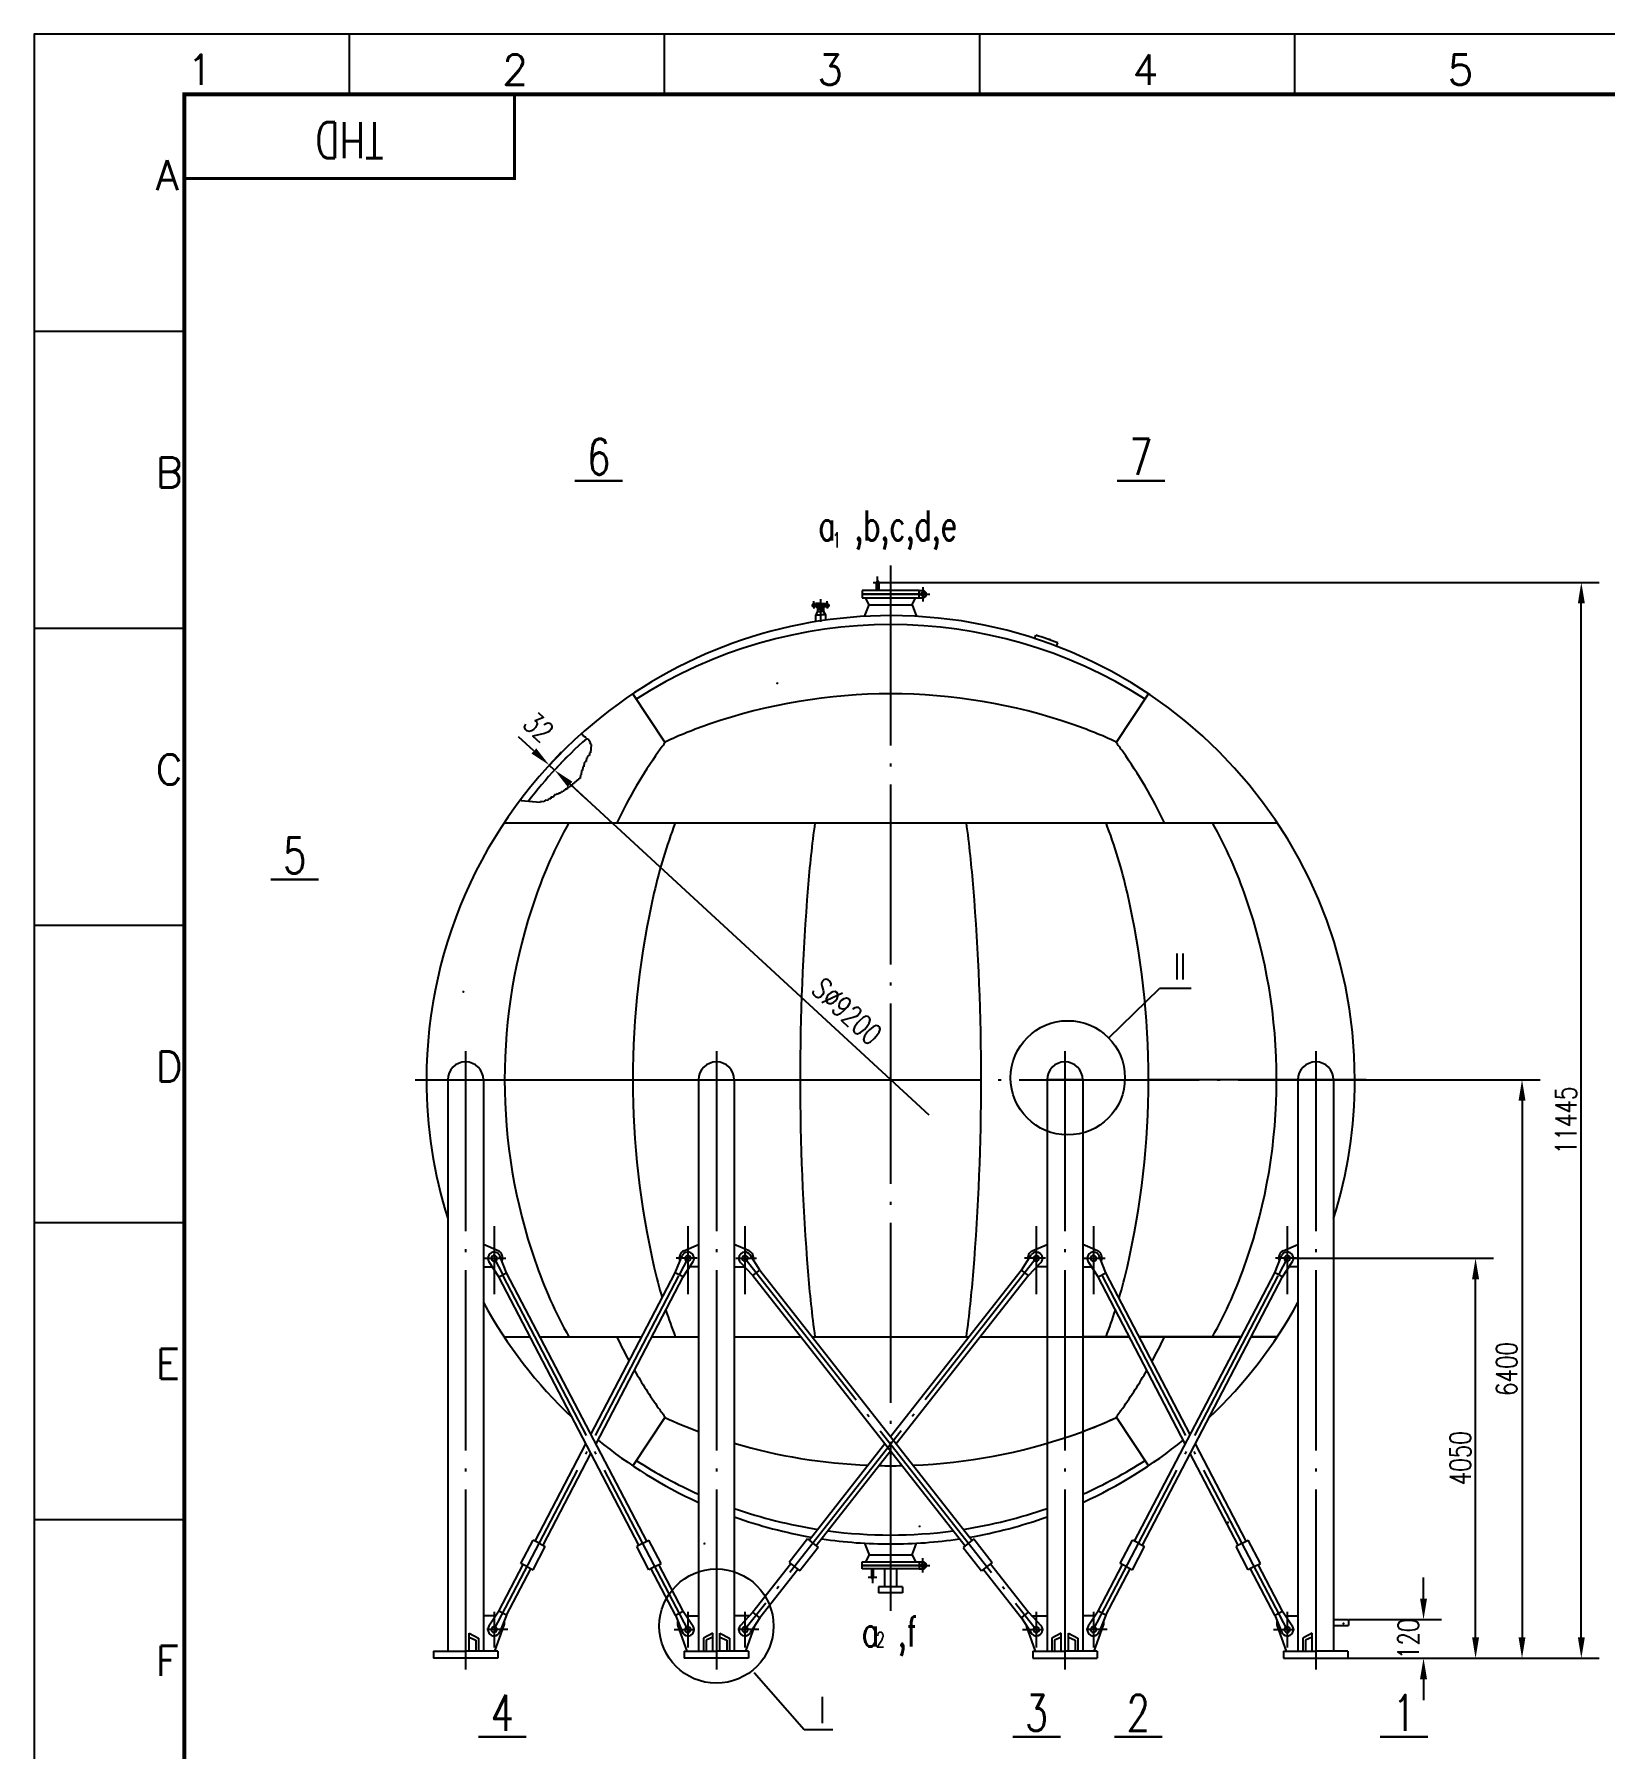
# Model space of a CAD drawing. Extents: x 2817 to 3664, y -393 to 201.
# Drawn here: x 2816.8 to 3078.4, y -84.2 to 201.4 of the extents above; entities that cross this region are included whole.
import ezdxf
from ezdxf.enums import TextEntityAlignment as Align

# ---------------------------------------------------------------- set-up
doc = ezdxf.new("R2010")
doc.units = 0
doc.header["$MEASUREMENT"] = 0
doc.linetypes.add('DASHDOT-M', pattern=[36.5, 30, -3, 0.5, -3])
doc.layers.get('0').update_dxf_attribs({"linetype": 'CONTINUOUS'})
doc.layers.get('DEFPOINTS').update_dxf_attribs({"linetype": 'CONTINUOUS'})
for name, color, linetype in [('CEN', 1, 'DASHDOT-M'), ('DIM', 5, 'CONTINUOUS'), ('TK', 5, 'CONTINUOUS')]:
    doc.layers.add(name, color=color, linetype=linetype)
doc.styles.add('HZTXT', font='txt', dxfattribs={"width": 0.75, "bigfont": 'HZTXT'})
doc.dimstyles.get("Standard").update_dxf_attribs({"dimtxt": 3.5, "dimasz": 3.5, "dimexe": 3, "dimexo": 0.063, "dimgap": 0.8, "dimtad": 1, "dimzin": 0, "dimdsep": 46, "dimtxsty": 'HZTXT', "dimcen": 0.09, "dimclrd": 5, "dimclre": 5, "dimclrt": 1, "dimadec": 0, "dimazin": 0, "dimtfac": 0.857143, "dimtofl": 0, "dimtmove": 2, "dimatfit": 3, "dimfxl": 0, "dimtolj": 1, "dimtzin": 0, "dimarcsym": 0})

# ---------------------------------------------------------------- blocks, each defined once
blk = doc.blocks.new('*D13')
at = {"color": 5, "linetype": 'ByBlock'}
for p, q in [((2957.52, 110.06), (3077.5, 110.06)), ((3074.5, -65.66), (3074.5, 106.56)), ((3064.68, -69.16), (3077.5, -69.16))]:
    blk.add_line(p, q, dxfattribs=at)
for points in [[(3073.92, 106.56), (3075.09, 106.56), (3074.5, 110.06)], [(3073.92, -65.66), (3075.09, -65.66), (3074.5, -69.16)]]:
    blk.add_solid(points, dxfattribs=at)
at = {"layer": 'DEFPOINTS', "color": 0, "linetype": 'ByBlock'}
for p in [(2957.45, 110.06), (3074.5, 110.06), (3064.62, -69.16)]:
    blk.add_point(p, dxfattribs=at)
at = {"color": 1, "linetype": 'ByBlock', "insert": (3071.95, 20.45), "char_height": 3.5, "attachment_point": 5, "rotation": 90, "style": 'HZTXT'}
blk.add_mtext('\\A1;11445', dxfattribs=at)
blk = doc.blocks.new('*D12')
at = {"color": 5, "linetype": 'ByBlock'}
for p, q in [((3036.84, 27.21), (3067.62, 27.21)), ((3064.62, 23.71), (3064.62, -65.66)), ((3056.95, -69.16), (3067.62, -69.16))]:
    blk.add_line(p, q, dxfattribs=at)
for points in [[(3064.04, 23.71), (3065.2, 23.71), (3064.62, 27.21)], [(3064.04, -65.66), (3065.2, -65.66), (3064.62, -69.16)]]:
    blk.add_solid(points, dxfattribs=at)
at = {"layer": 'DEFPOINTS', "color": 0, "linetype": 'ByBlock'}
for p in [(3036.78, 27.21), (3056.88, -69.16), (3064.62, -69.16)]:
    blk.add_point(p, dxfattribs=at)
at = {"color": 1, "linetype": 'ByBlock', "insert": (3062.07, -20.98), "char_height": 3.5, "attachment_point": 5, "rotation": 90, "style": 'HZTXT'}
blk.add_mtext('\\A1;6400', dxfattribs=at)
blk = doc.blocks.new('*D10')
at = {"color": 5, "linetype": 'ByBlock'}
for p, q in [((3048.21, -59.22), (3048.21, -55.72)), ((3035.8, -62.72), (3051.21, -62.72)), ((3035.68, -69.16), (3051.21, -69.16)), ((3048.21, -72.66), (3048.21, -76.16))]:
    blk.add_line(p, q, dxfattribs=at)
for points in [[(3047.63, -59.22), (3048.8, -59.22), (3048.21, -62.72)], [(3047.63, -72.66), (3048.8, -72.66), (3048.21, -69.16)]]:
    blk.add_solid(points, dxfattribs=at)
at = {"layer": 'DEFPOINTS', "color": 0, "linetype": 'ByBlock'}
for p in [(3035.74, -62.72), (3035.62, -69.16), (3048.21, -69.16)]:
    blk.add_point(p, dxfattribs=at)
at = {"color": 1, "linetype": 'ByBlock', "insert": (3045.66, -65.94), "char_height": 3.5, "attachment_point": 5, "rotation": 90, "style": 'HZTXT'}
blk.add_mtext('\\A1;120', dxfattribs=at)
blk = doc.blocks.new('*D11')
at = {"color": 5, "linetype": 'ByBlock'}
for p, q in [((3026.59, -2.54), (3059.88, -2.54)), ((3056.88, -65.66), (3056.88, -6.04)), ((3045.04, -69.16), (3059.88, -69.16))]:
    blk.add_line(p, q, dxfattribs=at)
for points in [[(3056.3, -6.04), (3057.47, -6.04), (3056.88, -2.54)], [(3056.3, -65.66), (3057.47, -65.66), (3056.88, -69.16)]]:
    blk.add_solid(points, dxfattribs=at)
at = {"layer": 'DEFPOINTS', "color": 0, "linetype": 'ByBlock'}
for p in [(3026.53, -2.54), (3056.88, -2.54), (3044.98, -69.16)]:
    blk.add_point(p, dxfattribs=at)
at = {"color": 1, "linetype": 'ByBlock', "insert": (3054.33, -35.85), "char_height": 3.5, "attachment_point": 5, "rotation": 90, "style": 'HZTXT'}
blk.add_mtext('\\A1;4050', dxfattribs=at)
blk = doc.blocks.new('*D7')
at = {"color": 5, "linetype": 'ByBlock'}
for p, q in [((2805.45, 1718.35), (2802.88, 1720.72)), ((2808.07, 1716.02), (2810.06, 1718.18)), ((2808.94, 1715.22), (2810.94, 1717.38)), ((2808.9, 1715.17), (2808.03, 1715.98)), ((2811.48, 1712.8), (2814.05, 1710.43))]:
    blk.add_line(p, q, dxfattribs=at)
for points in [[(2805.85, 1718.78), (2805.06, 1717.92), (2808.03, 1715.98)], [(2811.87, 1713.23), (2811.08, 1712.37), (2808.9, 1715.17)]]:
    blk.add_solid(points, dxfattribs=at)
at = {"layer": 'DEFPOINTS', "color": 0, "linetype": 'ByBlock'}
for p in [(2808.03, 1715.98), (2808.03, 1715.98), (2808.9, 1715.17)]:
    blk.add_point(p, dxfattribs=at)
at = {"color": 1, "linetype": 'ByBlock', "insert": (2806.23, 1722.32), "char_height": 3.5, "attachment_point": 5, "rotation": 317.3312, "style": 'HZTXT'}
blk.add_mtext('\\A1;32', dxfattribs=at)

msp = doc.modelspace()

# ---------------------------------------------------------------- linework, layer by layer
for p, q in [((2964.2041, 108.7029), (2954.6862, 108.7029)), ((2954.6862, 108.7029), (2954.6862, 108.1081)), ((2957.0803, 108.7183), (2957.0803, 110.1144)), ((2957.4545, 110.1144), (2957.4545, 108.6435)), ((2964.2041, 108.1081), (2964.2041, 108.7029)), ((2964.2041, 108.7029), (2964.799, 108.7029)), ((2946.3866, 106.3839), (2946.3866, 106.0502)), ((2947.7634, 106.3839), (2946.3866, 106.3839)), ((2947.7634, 106.0502), (2946.3866, 106.0502)), ((2947.7634, 106.5508), (2946.9054, 106.5508)), ((2947.7634, 106.5508), (2946.9054, 106.5508)), ((2946.9054, 106.3839), (2946.9054, 106.5508)), ((2947.2627, 105.8097), (2946.9728, 106.0502)), ((2947.2627, 105.8097), (2947.7634, 105.8097)), ((2947.2627, 105.8097), (2947.2627, 105.2491)), ((2947.7634, 106.5508), (2948.6213, 106.5508)), ((2947.7634, 106.5508), (2948.6213, 106.5508)), ((2947.7634, 106.3839), (2948.4102, 106.3839)), ((2947.7634, 106.0502), (2948.1737, 106.0502)), ((2948.0033, 105.8097), (2947.7634, 105.8097)), ((2948.264, 105.8097), (2948.0033, 105.8097)), ((2948.1737, 106.0502), (2949.1402, 106.0502)), ((2948.264, 105.8097), (2948.5539, 106.0502)), ((2948.264, 105.8097), (2948.264, 105.2491)), ((2948.4102, 106.3839), (2949.1402, 106.3839)), ((2948.6213, 106.3839), (2948.6213, 106.5508)), ((2949.1402, 106.3839), (2949.1402, 106.0502)), ((2954.6862, 108.1081), (2964.2041, 108.1081)), ((2964.2041, 108.1081), (2954.6862, 108.1081)), ((2954.6862, 108.1081), (2954.6862, 107.5132)), ((2954.6862, 107.5132), (2964.2041, 107.5132)), ((2955.1135, 104.4174), (2955.8759, 106.3234)), ((2955.8759, 106.3234), (2955.2811, 107.5132)), ((2955.8759, 106.3234), (2963.0144, 106.3234)), ((2963.0144, 106.3234), (2963.6093, 107.5132)), ((2963.0144, 106.3234), (2963.7768, 104.4174)), ((2964.2041, 107.5132), (2964.2041, 108.1081)), ((2964.2041, 107.5132), (2964.799, 107.5132)), ((2946.9599, 104.718), (2946.929, 104.6637)), ((2946.929, 104.6637), (2946.929, 103.4855)), ((2946.929, 104.6637), (2947.7634, 104.6637)), ((2947.2627, 105.2491), (2946.9599, 104.718)), ((2947.7634, 105.5829), (2947.2627, 105.5829)), ((2947.2627, 105.2491), (2947.6059, 105.2491)), ((2947.6059, 105.2491), (2947.7634, 105.2491)), ((2947.7634, 105.5829), (2947.8425, 105.5829)), ((2948.264, 105.2491), (2947.7634, 105.2491)), ((2948.5978, 104.6637), (2947.7634, 104.6637)), ((2947.8425, 105.5829), (2948.264, 105.5829)), ((2948.264, 105.2491), (2948.5978, 104.6637)), ((2948.5978, 104.6637), (2948.5978, 103.7406)), ((2983.4437, 100.7209), (2983.6283, 101.2864)), ((2987.0618, 99.4396), (2987.2742, 99.9953)), ((2921.8481, 83.4734), (2916.4811, 91.5058)), ((2997.0422, 83.4734), (3002.4093, 91.5058)), ((2895.056, 70.0363), (3023.8344, 70.0363)), ((2885.6543, 27.2055), (2885.6543, 6.385)), ((2885.6543, 27.2055), (2891.603, 27.2055)), ((2885.6543, 27.2055), (2891.603, 27.2055)), ((2891.603, 27.2055), (2891.603, 6.385)), ((2927.447, 27.2055), (2927.447, 6.385)), ((2927.447, 27.2055), (2933.3957, 27.2055)), ((2927.447, 27.2055), (2933.3957, 27.2055)), ((2933.3957, 27.2055), (2933.3957, 6.385)), ((2985.4946, 27.2055), (2985.4946, 6.385)), ((2991.4433, 27.2055), (2985.4946, 27.2055)), ((2991.4433, 27.2055), (2985.4946, 27.2055)), ((2991.4433, 27.2055), (2991.4433, 6.385)), ((3027.2873, 27.2055), (3027.2873, 6.385)), ((3033.236, 27.2055), (3027.2873, 27.2055)), ((3033.236, 27.2055), (3027.2873, 27.2055)), ((3033.236, 27.2055), (3033.236, 6.385)), ((2885.6543, 6.5446), (2885.6543, -67.974)), ((2891.603, 6.5446), (2891.603, -60.0741)), ((2927.447, 6.5446), (2927.447, -60.0741)), ((2933.3957, 6.5446), (2933.3957, -60.0741)), ((2985.4946, 6.5446), (2985.4946, -60.0741)), ((2991.4433, 6.5446), (2991.4433, -60.0741)), ((3027.2873, 6.5446), (3027.2873, -60.0741)), ((3033.236, 6.5446), (3033.236, -67.974)), ((2894.0648, -1.295), (2891.603, -0.2237)), ((2893.3876, -2.5381), (2894.8147, -5.2734)), ((2895.4739, -4.9323), (2894.3374, -2.1501)), ((2923.5761, -4.9323), (2924.7126, -2.1501)), ((2925.6624, -2.5381), (2924.2353, -5.2734)), ((2924.9853, -1.295), (2927.447, -0.2237)), ((2935.8575, -1.295), (2933.3957, -0.2237)), ((2937.67, -4.5094), (2936.043, -1.9826)), ((2981.2203, -4.5094), (2982.8474, -1.9826)), ((2983.0328, -1.295), (2985.4946, -0.2237)), ((2993.9051, -1.295), (2991.4433, -0.2237)), ((2995.3142, -4.9323), (2994.1777, -2.1501)), ((3023.4164, -4.9323), (3024.5529, -2.1501)), ((3025.5027, -2.5381), (3024.0756, -5.2734)), ((3024.8256, -1.295), (3027.2873, -0.2237)), ((2891.603, -3.9658), (2893.0891, -3.9658)), ((2894.1555, -5.6145), (2892.5261, -3.0953)), ((2894.1555, -5.6145), (2895.4739, -4.9323)), ((2917.4928, -50.3494), (2894.1555, -5.6145)), ((2918.8089, -49.6628), (2895.4738, -4.9323)), ((2909.525, -31.8667), (2923.5762, -4.9323)), ((2910.3621, -33.4714), (2924.8945, -5.6145)), ((2924.8945, -5.6145), (2923.5761, -4.9323)), ((2924.8945, -5.6145), (2926.5239, -3.0953)), ((2927.447, -3.9658), (2925.9609, -3.9658)), ((2933.3957, -3.9658), (2935.1196, -3.9658)), ((2936.499, -5.4216), (2934.4355, -3.2438)), ((2936.499, -5.4216), (2937.67, -4.5094)), ((2936.499, -5.4216), (2971.8314, -50.4642)), ((2937.6698, -4.5091), (2972.9994, -49.548)), ((2981.2205, -4.5091), (2959.4452, -32.2688)), ((2982.3913, -5.4216), (2960.3885, -33.4713)), ((2982.3913, -5.4216), (2981.2203, -4.5094)), ((2982.3913, -5.4216), (2984.4548, -3.2438)), ((2985.4946, -3.9658), (2983.7707, -3.9658)), ((2991.4433, -3.9658), (2992.9294, -3.9658)), ((2993.9958, -5.6145), (2992.3664, -3.0953)), ((2993.9958, -5.6145), (2995.3142, -4.9323)), ((3008.5282, -33.4714), (2993.9958, -5.6145)), ((3009.3653, -31.8667), (2995.3141, -4.9323)), ((3000.0814, -49.6628), (3023.4165, -4.9323)), ((3001.3975, -50.3494), (3024.7348, -5.6145)), ((3024.7348, -5.6145), (3023.4164, -4.9323)), ((3024.7348, -5.6145), (3026.3642, -3.0953)), ((3027.2873, -3.9658), (3025.8012, -3.9658)), ((2895.056, -15.6253), (2899.3779, -15.6253)), ((2901.0521, -15.6253), (2917.9979, -15.6253)), ((2919.6721, -15.6253), (2927.447, -15.6253)), ((2933.3957, -15.6253), (2944.503, -15.6253)), ((2946.3896, -15.6253), (2972.5007, -15.6253)), ((2974.3873, -15.6253), (2999.2182, -15.6253)), ((2999.2182, -15.6253), (2991.4433, -15.6253)), ((3000.8924, -15.6253), (3017.8382, -15.6253)), ((3017.8382, -15.6253), (3000.8924, -15.6253)), ((3023.8344, -15.6253), (3019.5124, -15.6253)), ((3019.5124, -15.6253), (3023.8344, -15.6253)), ((2921.8481, -29.0625), (2916.4811, -37.0948)), ((2997.0422, -29.0625), (3002.4093, -37.0948)), ((2997.0422, -29.0625), (3002.4093, -37.0948)), ((2900.2411, -49.6628), (2908.6879, -33.4714)), ((2958.5018, -33.4713), (2945.8909, -49.548)), ((3018.6492, -49.6628), (3010.2024, -33.4714)), ((2901.5572, -50.3494), (2909.525, -35.076)), ((2959.4452, -34.6739), (2947.0589, -50.4642)), ((3017.3331, -50.3494), (3009.3653, -35.076)), ((2897.8521, -53.3774), (2899.8864, -49.4778)), ((2899.8775, -54.4341), (2901.9118, -50.5344)), ((2900.8991, -50.0061), (2899.8864, -49.4778)), ((2900.8991, -50.0061), (2901.9118, -50.5344)), ((2918.1509, -50.0061), (2917.1382, -50.5344)), ((2919.1726, -54.4341), (2917.1382, -50.5344)), ((2918.1509, -50.0061), (2919.1636, -49.4778)), ((2921.1979, -53.3774), (2919.1636, -49.4778)), ((2945.5762, -49.3011), (2942.5172, -53.2007)), ((2947.3736, -50.711), (2944.3147, -54.6107)), ((2945.5762, -49.3011), (2947.3736, -50.711)), ((2955.1135, -50.0064), (2955.8759, -51.9125)), ((2963.0144, -51.9125), (2963.7768, -50.0064)), ((2973.3141, -49.3011), (2971.5167, -50.711)), ((2971.5167, -50.711), (2974.5757, -54.6107)), ((2973.3141, -49.3011), (2976.3731, -53.2007)), ((2997.6924, -53.3774), (2999.7268, -49.4778)), ((2999.7178, -54.4341), (3001.7521, -50.5344)), ((3000.7394, -50.0061), (2999.7268, -49.4778)), ((3000.7394, -50.0061), (3001.7521, -50.5344)), ((3017.9912, -50.0061), (3016.9785, -50.5344)), ((3019.0129, -54.4341), (3016.9785, -50.5344)), ((3017.9912, -50.0061), (3019.0039, -49.4778)), ((3021.0382, -53.3774), (3019.0039, -49.4778)), ((2894.1577, -61.324), (2898.2067, -53.5625)), ((2895.4714, -62.0151), (2899.5228, -54.249)), ((2898.8648, -53.9058), (2897.8521, -53.3774)), ((2898.8648, -53.9058), (2899.8775, -54.4341)), ((2920.1852, -53.9058), (2919.1726, -54.4341)), ((2923.5786, -62.0151), (2919.5272, -54.249)), ((2920.1852, -53.9058), (2921.1979, -53.3774)), ((2924.8923, -61.324), (2920.8433, -53.5625)), ((2942.832, -53.4476), (2936.502, -61.5172)), ((2942.5172, -53.2007), (2944.3147, -54.6107)), ((2954.6862, -53.1022), (2964.2041, -53.1022)), ((2954.6862, -53.6971), (2954.6862, -53.1022)), ((2964.2041, -53.6971), (2954.6862, -53.6971)), ((2954.6862, -53.6971), (2964.2041, -53.6971)), ((2954.6862, -54.2919), (2954.6862, -53.6971)), ((2955.8759, -51.9125), (2955.2811, -53.1022)), ((2955.8759, -51.9125), (2963.0144, -51.9125)), ((2956.6037, -55.7034), (2956.6037, -54.2325)), ((2963.0144, -51.9125), (2963.6093, -53.1022)), ((2964.2041, -53.1022), (2964.799, -53.1022)), ((2964.2041, -53.1022), (2964.2041, -53.6971)), ((2964.2041, -53.6971), (2964.2041, -54.2919)), ((2976.3731, -53.2007), (2974.5757, -54.6107)), ((2976.0583, -53.4476), (2982.3883, -61.5172)), ((2993.998, -61.324), (2998.047, -53.5625)), ((2995.3117, -62.0151), (2999.3631, -54.249)), ((2998.7051, -53.9058), (2997.6924, -53.3774)), ((2998.7051, -53.9058), (2999.7178, -54.4341)), ((3020.0255, -53.9058), (3019.0129, -54.4341)), ((3023.4189, -62.0151), (3019.3675, -54.249)), ((3020.0255, -53.9058), (3021.0382, -53.3774)), ((3024.7326, -61.324), (3020.6836, -53.5625)), ((2943.9999, -54.3638), (2937.6669, -62.4373)), ((2964.2041, -54.2919), (2954.6862, -54.2919)), ((2956.2295, -54.3073), (2956.2295, -55.7034)), ((2964.2041, -54.2919), (2964.799, -54.2919)), ((2974.8904, -54.3638), (2981.2235, -62.4373)), ((2961.4452, -57.2919), (2957.4452, -57.2919)), ((2961.4452, -58.2919), (2957.4452, -58.2919)), ((2891.603, -60.0741), (2891.603, -67.974)), ((2891.603, -60.0741), (2891.603, -67.974)), ((2893.6706, -62.0774), (2891.603, -62.0774)), ((2894.1577, -61.3239), (2892.526, -63.8477)), ((2895.4715, -62.015), (2894.1577, -61.3239)), ((2895.4715, -62.015), (2894.3375, -64.7926)), ((2923.5785, -62.015), (2924.8923, -61.3239)), ((2923.5785, -62.015), (2924.7125, -64.7926)), ((2924.8923, -61.3239), (2926.524, -63.8477)), ((2925.3794, -62.0774), (2927.447, -62.0774)), ((2927.447, -60.0741), (2927.447, -67.974)), ((2933.3957, -60.0741), (2933.3957, -67.974)), ((2935.9715, -62.0774), (2933.3957, -62.0774)), ((2936.502, -61.5172), (2934.4354, -63.6992)), ((2937.6669, -62.4373), (2936.0431, -64.9601)), ((2937.6669, -62.4373), (2936.502, -61.5172)), ((2981.2235, -62.4373), (2982.3883, -61.5172)), ((2981.2235, -62.4373), (2982.8472, -64.9601)), ((2982.3883, -61.5172), (2984.4549, -63.6992)), ((2982.9188, -62.0774), (2985.4946, -62.0774)), ((2985.4946, -60.0741), (2985.4946, -67.974)), ((2991.4433, -60.0741), (2991.4433, -67.974)), ((2993.5109, -62.0774), (2991.4433, -62.0774)), ((2993.998, -61.3239), (2992.3663, -63.8477)), ((2995.3118, -62.015), (2993.998, -61.3239)), ((2995.3118, -62.015), (2994.1778, -64.7926)), ((3023.4188, -62.015), (3024.7326, -61.3239)), ((3023.4188, -62.015), (3024.5528, -64.7926)), ((3024.7326, -61.3239), (3026.3643, -63.8477)), ((3025.2197, -62.0774), (3027.2873, -62.0774)), ((3027.2873, -60.0741), (3027.2873, -67.974)), ((3027.2873, -60.0741), (3027.2873, -67.974)), ((3033.236, -62.7221), (3035.736, -62.7221)), ((3035.736, -62.7221), (3035.736, -63.7221)), ((2889.2163, -65.6529), (2890.348, -66.1749)), ((2889.2235, -64.9996), (2890.7832, -65.8269)), ((2889.2235, -67.974), (2889.2235, -64.9996)), ((2893.5104, -67.9786), (2895.0511, -63.6675)), ((2925.5396, -67.9786), (2923.9989, -63.6675)), ((2929.8265, -64.9996), (2928.2668, -65.8269)), ((2929.8337, -65.6529), (2928.702, -66.1749)), ((2929.8265, -67.974), (2929.8265, -64.9996)), ((2931.009, -65.6529), (2932.1407, -66.1749)), ((2931.0162, -64.9996), (2932.576, -65.8269)), ((2931.0162, -67.974), (2931.0162, -64.9996)), ((2935.3031, -67.9786), (2936.8049, -63.7764)), ((2983.5872, -67.9786), (2982.0854, -63.7764)), ((2987.8741, -64.9996), (2986.3144, -65.8269)), ((2987.8813, -65.6529), (2986.7496, -66.1749)), ((2987.8741, -67.974), (2987.8741, -64.9996)), ((2989.0566, -65.6529), (2990.1883, -66.1749)), ((2989.0638, -67.974), (2989.0638, -64.9996)), ((2989.0638, -64.9996), (2990.6236, -65.8269)), ((2993.3507, -67.9786), (2994.8914, -63.6675)), ((3025.3799, -67.9786), (3023.8392, -63.6675)), ((3029.6668, -64.9996), (3028.1071, -65.8269)), ((3029.6741, -65.6529), (3028.5423, -66.1749)), ((3029.6668, -67.974), (3029.6668, -64.9996)), ((3033.236, -63.7221), (3035.736, -63.7221)), ((2883.2748, -67.974), (2883.2748, -69.1637)), ((2883.2748, -67.974), (2888.6286, -67.974)), ((2893.9825, -67.974), (2888.6286, -67.974)), ((2890.348, -66.1749), (2890.348, -68.0453)), ((2890.7832, -65.8269), (2890.7832, -68.0453)), ((2893.9825, -67.974), (2893.9825, -69.1637)), ((2925.0675, -67.974), (2925.0675, -69.1637)), ((2925.0675, -67.974), (2930.4214, -67.974)), ((2928.2668, -65.8269), (2928.2668, -68.0453)), ((2928.702, -66.1749), (2928.702, -68.0453)), ((2935.7752, -67.974), (2930.4214, -67.974)), ((2932.1407, -66.1749), (2932.1407, -68.0453)), ((2932.576, -65.8269), (2932.576, -68.0453)), ((2935.7752, -67.974), (2935.7752, -69.1637)), ((2983.1151, -67.974), (2988.469, -67.974)), ((2983.1151, -67.974), (2983.1151, -69.1637)), ((2986.3144, -65.8269), (2986.3144, -68.0453)), ((2986.7496, -66.1749), (2986.7496, -68.0453)), ((2993.8228, -67.974), (2988.469, -67.974)), ((2990.1883, -66.1749), (2990.1883, -68.0453)), ((2990.6236, -65.8269), (2990.6236, -68.0453)), ((2993.8228, -67.974), (2993.8228, -69.1637)), ((3024.9078, -67.974), (3030.2617, -67.974)), ((3024.9078, -67.974), (3024.9078, -69.1637)), ((3028.1071, -65.8269), (3028.1071, -68.0453)), ((3028.5423, -66.1749), (3028.5423, -68.0453)), ((3035.6155, -67.974), (3030.2617, -67.974)), ((3035.6155, -67.974), (3035.6155, -69.1637)), ((2893.9825, -69.1637), (2883.2748, -69.1637)), ((2935.7752, -69.1637), (2925.0675, -69.1637)), ((2983.1151, -69.1637), (2993.8228, -69.1637)), ((3024.9078, -69.1637), (3035.6155, -69.1637))]:
    msp.add_line(p, q)
at = {"color": 5, "linetype": 'ByBlock'}
msp.add_line((2965.8676, 21.2855), (2906.0315, 76.4404), dxfattribs=at)
at = {"extrusion": (0, 0, -1)}
for p, q in [((2958.4452, -54.2919), (2958.4452, -57.2919)), ((2960.4452, -54.2919), (2960.4452, -57.2919)), ((2957.4452, -57.2919), (2957.4452, -58.2919)), ((2961.4452, -57.2919), (2961.4452, -58.2919))]:
    msp.add_line(p, q, dxfattribs=at)
for centre, radius in [((2964.799, 108.1081), 0.3122), ((2964.799, 108.1081), 0.2623), ((2964.799, -53.6971), 0.3122), ((2964.799, -53.6971), 0.2623)]:
    msp.add_circle(centre, radius)
for centre, radius, start, end in [((2957.2674, 110.1144), 0.1871, 0, 180), ((2964.799, 108.1081), 0.5949, 270, 90), ((2959.4452, 27.2055), 77.3333, 90, 129.715137), ((2959.4452, 24.4586), 78.5943, 57.362619, 122.637381), ((2959.4452, 27.2055), 77.3333, 0, 90), ((2959.4452, 27.2055), 77.9282, 69.077113, 71.921134), ((2959.4452, -1.2539), 92.759, 90, 109.003843), ((2959.4452, -1.2539), 92.759, 70.996157, 90), ((2959.4452, 27.2055), 77.3333, 129.715137, 180), ((2954.6483, 12.6742), 78.0281, 109.003843, 114.857553), ((2964.242, 12.6742), 78.0281, 65.142447, 70.996157), ((2959.4452, 27.2055), 76.1436, 131.723596, 142.486642), ((2970.1448, 46.9838), 60.4582, 142.797718, 144.736751), ((2948.7455, 46.9838), 60.4582, 35.263249, 37.202282), ((2987.0547, 35.0272), 81.1683, 144.736751, 154.448985), ((2931.8356, 35.0272), 81.1683, 25.551015, 35.263249), ((2973.9765, 32.0023), 78.0281, 150.827631, 160.996157), ((3007.8815, 38.1038), 90.1602, 159.257113, 167.041165), ((3150.2928, 42.5775), 205.3136, 172.314193, 175.380337), ((2768.5975, 42.5775), 205.3136, 4.619663, 7.685807), ((2911.0088, 38.1038), 90.1602, 12.958835, 20.742887), ((2944.9139, 32.0023), 78.0281, 19.003843, 29.172369), ((2987.9045, 27.2055), 92.759, 160.996157, 180), ((3055.2423, 27.2055), 138.7588, 167.041165, 180), ((3340.532, 27.2055), 396.1728, 175.380337, 180), ((2578.3583, 27.2055), 396.1728, 0, 4.619663), ((2863.648, 27.2055), 138.7588, 0, 12.958835), ((2930.9858, 27.2055), 92.759, 0, 19.003843), ((2888.6286, 27.2055), 2.9744, 0, 180), ((2930.4214, 27.2055), 2.9744, 0, 180), ((2988.469, 27.2055), 2.9744, 0, 180), ((3030.2617, 27.2055), 2.9744, 0, 180), ((2959.4452, 27.2055), 77.3333, 180, 197.409198), ((2987.9045, 27.2055), 92.759, 180, 199.003843), ((3055.2423, 27.2055), 138.7588, 180, 192.958835), ((3340.532, 27.2055), 396.1728, 180, 184.619663), ((2578.3583, 27.2055), 396.1728, 355.380337, 360), ((2863.648, 27.2055), 138.7588, 347.041165, 360), ((2863.648, 27.2055), 138.7588, 347.041165, 0), ((2930.9858, 27.2055), 92.759, 340.996157, 360), ((2930.9858, 27.2055), 92.759, 340.996157, 0), ((2959.4452, 27.2055), 77.3333, 342.590802, 0), ((2959.4452, 27.2055), 77.3333, 342.590802, 0), ((2893.3876, -2.5381), 1.026, 22.218663, 212.894389), ((2893.3876, -2.5381), 0.4759, 87.219122, 267.219122), ((2893.3876, -2.5381), 0.4759, 267.219122, 87.219122), ((2893.5305, -2.4657), 1.2869, 334.536078, 65.469876), ((2925.5195, -2.4657), 1.2869, 114.530124, 205.463922), ((2925.6624, -2.5381), 1.026, 327.105611, 157.781337), ((2925.6624, -2.5381), 0.4759, 92.780878, 272.780878), ((2925.6624, -2.5381), 0.4759, 272.780878, 92.780878), ((2935.1803, -2.5381), 1.026, 32.778663, 223.454389), ((2935.1803, -2.5381), 0.4759, 87.219122, 267.219122), ((2935.1803, -2.5381), 0.4759, 267.219122, 87.219122), ((2935.3232, -2.4657), 1.2869, 345.115487, 65.469876), ((2983.5671, -2.4657), 1.2869, 114.530124, 194.884513), ((2983.71, -2.5381), 1.026, 316.545611, 147.221337), ((2983.71, -2.5381), 0.4759, 92.780878, 272.780878), ((2983.71, -2.5381), 0.4759, 272.780878, 92.780878), ((2993.2279, -2.5381), 1.026, 22.218663, 212.894389), ((2993.2279, -2.5381), 0.4759, 87.219122, 267.219122), ((2993.2279, -2.5381), 0.4759, 267.219122, 87.219122), ((2993.3708, -2.4657), 1.2869, 334.536078, 65.469876), ((3025.3598, -2.4657), 1.2869, 114.530124, 205.463922), ((3025.5027, -2.5381), 1.026, 327.105611, 157.781337), ((3025.5027, -2.5381), 0.4759, 92.780878, 272.780878), ((3025.5027, -2.5381), 0.4759, 272.780878, 92.780878), ((2973.9765, 22.4086), 78.0281, 199.003843, 209.172369), ((3007.8815, 16.3072), 90.1602, 192.958835, 196.389497), ((3150.2928, 11.8335), 205.3136, 184.619663, 187.685807), ((2768.5975, 11.8335), 205.3136, 352.314193, 355.380337), ((2911.0088, 16.3072), 90.1602, 343.610503, 347.041165), ((2911.0088, 16.3072), 90.1602, 343.610503, 347.041165), ((2944.9139, 22.4086), 78.0281, 330.827631, 340.996157), ((2944.9139, 22.4086), 78.0281, 330.827631, 340.996157), ((2959.4452, 27.2055), 77.3333, 208.685313, 226.672267), ((3007.8815, 16.3072), 90.1602, 197.732671, 200.742887), ((2911.0088, 16.3072), 90.1602, 339.257113, 342.267329), ((2911.0088, 16.3072), 90.1602, 339.257113, 342.267329), ((2959.4452, 27.2055), 77.3333, 313.327733, 331.314687), ((2959.4452, 27.2055), 77.3333, 313.327733, 331.314687), ((2987.0547, 19.3838), 81.1683, 205.551015, 208.751657), ((2931.8356, 19.3838), 81.1683, 331.248343, 334.448985), ((2931.8356, 19.3838), 81.1683, 331.248343, 334.448985), ((2987.0547, 19.3838), 81.1683, 210.002066, 215.263249), ((2931.8356, 19.3838), 81.1683, 324.736751, 329.997934), ((2931.8356, 19.3838), 81.1683, 324.736751, 329.997934), ((2970.1448, 7.4272), 60.4582, 215.263249, 217.202282), ((2948.7455, 7.4272), 60.4582, 322.797718, 324.736751), ((2948.7455, 7.4272), 60.4582, 322.797718, 324.736751), ((2954.6483, 41.7368), 78.0281, 245.142447, 249.597743), ((2964.242, 41.7368), 78.0281, 289.003843, 294.857553), ((2964.242, 41.7368), 78.0281, 290.402257, 294.857553), ((2959.4452, 27.2055), 77.3333, 230.923395, 245.558167), ((2959.4452, 55.6648), 92.759, 253.690306, 267.697615), ((2959.4452, 55.6648), 92.759, 272.302385, 289.003843), ((2959.4452, 27.2055), 77.3333, 294.441833, 309.076605), ((2959.4452, 27.2055), 77.3333, 294.441833, 309.076605), ((2959.4452, 29.9524), 78.5943, 237.362619, 245.975293), ((2959.4452, 55.6648), 92.759, 268.836478, 270), ((2959.4452, 55.6648), 92.759, 270, 271.163522), ((2959.4452, 29.9524), 78.5943, 294.024707, 302.637381), ((2959.4452, 29.9524), 78.5943, 294.024707, 302.637381), ((2959.4452, 29.9524), 78.5943, 250.643699, 261.138241), ((2959.4452, 27.2055), 77.3333, 250.315159, 260.225815), ((2959.4452, 29.9524), 78.5943, 278.861759, 289.356301), ((2959.4452, 27.2055), 77.3333, 279.774185, 289.684841), ((2959.4452, 29.9524), 78.5943, 262.386241, 277.613759), ((2959.4452, 27.2055), 77.3333, 261.482882, 270), ((2959.4452, 27.2055), 77.3333, 270, 278.517118), ((2964.799, -53.6971), 0.5949, 270, 90), ((2956.4166, -55.7034), 0.1871, 180, 0), ((2893.3876, -64.4048), 1.026, 147.116413, 337.792139), ((2893.3876, -64.4048), 0.4759, 40.519447, 220.519447), ((2893.3876, -64.4048), 0.4759, 220.519447, 40.519447), ((2893.9308, -63.2671), 1.1897, 340.333919, 14.55618), ((2925.1192, -63.2671), 1.1897, 165.44382, 199.666081), ((2925.6624, -64.4048), 1.026, 202.207861, 32.883587), ((2925.6624, -64.4048), 0.4759, 139.480553, 319.480553), ((2925.6624, -64.4048), 0.4759, 319.480553, 139.480553), ((2935.1803, -64.4048), 1.026, 136.556413, 327.232139), ((2935.1803, -64.4048), 0.4759, 40.519447, 220.519447), ((2935.1803, -64.4048), 0.4759, 220.519447, 40.519447), ((2983.71, -64.4048), 1.026, 212.767861, 43.443587), ((2983.71, -64.4048), 0.4759, 139.480553, 319.480553), ((2983.71, -64.4048), 0.4759, 319.480553, 139.480553), ((2993.2279, -64.4048), 1.026, 147.116413, 337.792139), ((2993.2279, -64.4048), 0.4759, 40.519447, 220.519447), ((2993.2279, -64.4048), 0.4759, 220.519447, 40.519447), ((2993.7711, -63.2671), 1.1897, 340.333919, 14.55618), ((3024.9595, -63.2671), 1.1897, 165.44382, 199.666081), ((3025.5027, -64.4048), 1.026, 202.207861, 32.883587), ((3025.5027, -64.4048), 0.4759, 139.480553, 319.480553), ((3025.5027, -64.4048), 0.4759, 319.480553, 139.480553)]:
    msp.add_arc(centre, radius, start, end)
at = {"color": 5, "linetype": 'ByBlock'}
msp.add_solid([(2906.4269, 76.8693), (2905.6362, 76.0115), (2903.458, 78.8125)], dxfattribs=at)
at = {"layer": 'CEN', "extrusion": (0, 0, -1)}
for p, q in [((2959.4452, 112.8971), (2959.4452, -61.2801)), ((2880.2341, 27.2055), (2882.1118, 27.2055)), ((2880.2341, 27.2055), (2882.1118, 27.2055)), ((2882.1118, 27.2055), (2895.1455, 27.2055)), ((2882.1118, 27.2055), (2895.1455, 27.2055)), ((2895.1455, 27.2055), (2916.4835, 27.2055)), ((2895.1455, 27.2055), (2916.4835, 27.2055)), ((2916.4835, 27.2055), (2944.3592, 27.2055)), ((2916.4835, 27.2055), (2944.3592, 27.2055)), ((2944.3592, 27.2055), (3042.1475, 27.2055)), ((3023.7449, 27.2055), (3002.4068, 27.2055)), ((3023.7449, 27.2055), (3002.4068, 27.2055)), ((3036.7785, 27.2055), (3023.7449, 27.2055)), ((3036.7785, 27.2055), (3023.7449, 27.2055)), ((3038.6562, 27.2055), (3036.7785, 27.2055)), ((3038.6562, 27.2055), (3036.7785, 27.2055))]:
    msp.add_line(p, q, dxfattribs=at)
at = {"layer": 'CEN'}
for p, q in [((2956.5565, 110.0645), (2958.0034, 110.0645)), ((2957.2646, 108.7727), (2957.2646, 111.0617)), ((2964.799, 109.2978), (2964.799, 106.9183)), ((2946.6707, 106.4141), (2946.6707, 106.9499)), ((2946.6707, 106.6875), (2946.6707, 105.7463)), ((2947.7634, 107.2766), (2947.7634, 103.4786)), ((2948.8561, 106.4141), (2948.8561, 106.9499)), ((2948.8561, 106.6875), (2948.8561, 105.7463)), ((2964.2041, 108.1081), (2965.9887, 108.1081)), ((2888.6286, 31.9645), (2888.6286, -71.0909)), ((2930.4214, 31.9645), (2930.4214, -71.0909)), ((2988.469, 31.9645), (2988.469, -71.0909)), ((3030.2617, 31.9645), (3030.2617, -71.0909)), ((2893.3876, 2.8157), (2893.3876, -8.4868)), ((2925.6624, 2.8157), (2925.6624, -8.4868)), ((2935.1803, 2.8157), (2935.1803, -8.4868)), ((2983.71, 2.8157), (2983.71, -8.4868)), ((2993.2279, 2.8157), (2993.2279, -8.4868)), ((3025.5027, 2.8157), (3025.5027, -8.4868)), ((2891.8391, -2.5381), (2895.3293, -2.5381)), ((2925.6624, -64.4048), (2893.3876, -2.5381)), ((2893.3876, -64.4048), (2925.6624, -2.5381)), ((2927.211, -2.5381), (2923.7207, -2.5381)), ((2933.6318, -2.5381), (2937.122, -2.5381)), ((2983.71, -2.5381), (2935.1803, -64.4048)), ((2935.1803, -2.5381), (2983.71, -64.4048)), ((2985.2585, -2.5381), (2981.7683, -2.5381)), ((2991.6794, -2.5381), (2995.1696, -2.5381)), ((3025.5027, -64.4048), (2993.2279, -2.5381)), ((2993.2279, -64.4048), (3025.5027, -2.5381)), ((3027.0513, -2.5381), (3023.561, -2.5381)), ((2964.2041, -53.6971), (2965.9887, -53.6971)), ((2964.799, -54.8868), (2964.799, -52.5073)), ((2955.7056, -55.6535), (2957.1525, -55.6535)), ((2956.4137, -54.3617), (2956.4137, -56.6507)), ((2893.3876, -61.4304), (2893.3876, -67.3791)), ((2925.6624, -61.4304), (2925.6624, -67.3791)), ((2935.1803, -61.4304), (2935.1803, -67.3791)), ((2983.71, -61.4304), (2983.71, -67.3791)), ((2993.2279, -61.4304), (2993.2279, -67.3791)), ((3025.5027, -61.4304), (3025.5027, -67.3791)), ((2895.6788, -64.4048), (2892.1979, -64.4048)), ((2923.3712, -64.4048), (2926.8521, -64.4048)), ((2937.4715, -64.4048), (2933.9906, -64.4048)), ((2981.4188, -64.4048), (2984.8997, -64.4048)), ((2995.5191, -64.4048), (2992.0382, -64.4048)), ((3023.2115, -64.4048), (3026.6924, -64.4048))]:
    msp.add_line(p, q, dxfattribs=at)
at = {"layer": 'DIM'}
for p, q in [((2907.9054, 84.8605), (2908.0447, 84.8483)), ((2908.0447, 84.8483), (2908.0328, 84.7123)), ((2908.0328, 84.7123), (2908.1846, 84.699)), ((2908.1846, 84.699), (2908.1714, 84.5473)), ((2908.1714, 84.5473), (2908.3232, 84.534)), ((2908.3232, 84.534), (2908.3099, 84.3823)), ((2908.3099, 84.3823), (2908.6136, 84.3557)), ((2908.6136, 84.3557), (2908.6003, 84.204)), ((2908.6003, 84.204), (2908.7522, 84.1907)), ((2908.7522, 84.1907), (2908.7389, 84.0389)), ((2908.7389, 84.0389), (2909.0425, 84.0124)), ((2909.0425, 84.0124), (2909.0293, 83.8607)), ((2909.0293, 83.8607), (2909.1811, 83.8474)), ((2909.1811, 83.8474), (2909.1678, 83.6956)), ((2909.1678, 83.6956), (2909.3197, 83.6824)), ((2909.3197, 83.6824), (2909.2931, 83.3789)), ((2909.2931, 83.3789), (2909.4449, 83.3656)), ((2909.4449, 83.3656), (2909.4184, 83.0621)), ((2909.4184, 83.0621), (2909.5702, 83.0489)), ((2909.5702, 83.0489), (2909.4508, 81.6833)), ((2908.3937, 80.094), (2908.3274, 79.3353)), ((2908.5456, 80.0807), (2908.3937, 80.094)), ((2908.5588, 80.2324), (2908.5456, 80.0807)), ((2908.7107, 80.2191), (2908.5588, 80.2324)), ((2908.7638, 80.826), (2908.7107, 80.2191)), ((2908.9156, 80.8128), (2908.7638, 80.826)), ((2908.9422, 81.1162), (2908.9156, 80.8128)), ((2909.094, 81.1029), (2908.9422, 81.1162)), ((2909.1073, 81.2547), (2909.094, 81.1029)), ((2909.2591, 81.2414), (2909.1073, 81.2547)), ((2909.2989, 81.6966), (2909.2591, 81.2414)), ((2909.4508, 81.6833), (2909.2989, 81.6966)), ((2907.2172, 77.139), (2907.204, 76.9873)), ((2907.3691, 77.1258), (2907.2172, 77.139)), ((2907.3824, 77.2775), (2907.3691, 77.1258)), ((2907.5342, 77.2642), (2907.3824, 77.2775)), ((2907.5475, 77.4159), (2907.5342, 77.2642)), ((2907.6993, 77.4027), (2907.5475, 77.4159)), ((2907.7524, 78.0096), (2907.6993, 77.4027)), ((2907.9042, 77.9963), (2907.7524, 78.0096)), ((2907.9706, 78.7549), (2907.9042, 77.9963)), ((2908.1224, 78.7417), (2907.9706, 78.7549)), ((2908.1755, 79.3486), (2908.1224, 78.7417)), ((2908.3274, 79.3353), (2908.1755, 79.3486)), ((2902.839, 74.3114), (2902.8124, 74.0079)), ((2903.2945, 74.2715), (2902.839, 74.3114)), ((2903.321, 74.575), (2903.2945, 74.2715)), ((2903.4729, 74.5617), (2903.321, 74.575)), ((2903.4861, 74.7134), (2903.4729, 74.5617)), ((2903.7898, 74.6869), (2903.4861, 74.7134)), ((2903.8031, 74.8386), (2903.7898, 74.6869)), ((2904.1068, 74.812), (2903.8031, 74.8386)), ((2904.12, 74.9637), (2904.1068, 74.812)), ((2904.4237, 74.9372), (2904.12, 74.9637)), ((2904.437, 75.0889), (2904.4237, 74.9372)), ((2904.5888, 75.0756), (2904.437, 75.0889)), ((2904.6021, 75.2274), (2904.5888, 75.0756)), ((2904.9057, 75.2008), (2904.6021, 75.2274)), ((2904.919, 75.3525), (2904.9057, 75.2008)), ((2905.0708, 75.3392), (2904.919, 75.3525)), ((2905.0841, 75.491), (2905.0708, 75.3392)), ((2905.236, 75.4777), (2905.0841, 75.491)), ((2905.2492, 75.6294), (2905.236, 75.4777)), ((2905.5529, 75.6028), (2905.2492, 75.6294)), ((2905.5794, 75.9063), (2905.5529, 75.6028)), ((2905.8831, 75.8797), (2905.5794, 75.9063)), ((2905.8964, 76.0315), (2905.8831, 75.8797)), ((2906.0482, 76.0182), (2905.8964, 76.0315)), ((2906.0615, 76.1699), (2906.0482, 76.0182)), ((2906.2133, 76.1566), (2906.0615, 76.1699)), ((2906.2266, 76.3084), (2906.2133, 76.1566)), ((2906.3784, 76.2951), (2906.2266, 76.3084)), ((2906.3917, 76.4468), (2906.3784, 76.2951)), ((2906.5435, 76.4335), (2906.3917, 76.4468)), ((2906.5568, 76.5853), (2906.5435, 76.4335)), ((2906.7087, 76.572), (2906.5568, 76.5853)), ((2906.7219, 76.7237), (2906.7087, 76.572)), ((2906.8738, 76.7104), (2906.7219, 76.7237)), ((2906.887, 76.8622), (2906.8738, 76.7104)), ((2907.0389, 76.8489), (2906.887, 76.8622)), ((2907.0521, 77.0006), (2907.0389, 76.8489)), ((2907.204, 76.9873), (2907.0521, 77.0006)), ((2897.914, 73.9778), (2897.8629, 73.9823)), ((2897.8874, 73.6743), (2897.914, 73.9778)), ((2901.0759, 73.3954), (2897.8874, 73.6743)), ((2901.0892, 73.5471), (2901.0759, 73.3954)), ((2901.6965, 73.494), (2901.0892, 73.5471)), ((2901.7098, 73.6457), (2901.6965, 73.494)), ((2901.8616, 73.6324), (2901.7098, 73.6457)), ((2901.8749, 73.7841), (2901.8616, 73.6324)), ((2902.3304, 73.7443), (2901.8749, 73.7841)), ((2902.3437, 73.896), (2902.3304, 73.7443)), ((2902.4955, 73.8827), (2902.3437, 73.896)), ((2902.5088, 74.0345), (2902.4955, 73.8827)), ((2902.8124, 74.0079), (2902.5088, 74.0345)), ((2995.7737, 34.1779), (3004.2085, 42.3931)), ((3009.5041, 42.3931), (3004.2085, 42.3931)), ((2936.7101, -71.5432), (2945.0383, -81.0612)), ((2945.0383, -81.0612), (2949.8377, -81.0612))]:
    msp.add_line(p, q, dxfattribs=at)
at = {"layer": 'DIM', "const_width": 0.4}
for points in [[(2906.8214, 127.0155), (2914.8214, 127.0155)], [(3005.1589, 127.0155), (2997.1589, 127.0155)], [(2856.1757, 60.5946), (2864.1757, 60.5946)], [(2890.7584, -82.282), (2898.7584, -82.282)], [(2987.7457, -82.282), (2979.7457, -82.282)], [(2996.6897, -82.282), (3004.6897, -82.282)], [(3048.9721, -82.282), (3040.9721, -82.282)]]:
    msp.add_lwpolyline(points, dxfattribs=at)
at = {"layer": 'DIM'}
for points in [[(2940.6835, 93.106, 0, 0.3, 0), (2940.6428, 93.1593, 0.3, 0.37, 0), (2940.6022, 93.2125, 0.37, 0.4, 0), (2940.5616, 93.2658, 0.4, 0.37, 0), (2940.5209, 93.3191, 0.37, 0.3, 0), (2940.4803, 93.3724, 0.3, 0, 0), (2940.4397, 93.4256, 0, 0, 0), (2914.8214, 127.0155, 0, 0, 0)], [(2985.8481, 100.4066, 0, 0.3, 0), (2985.8743, 100.4683, 0.3, 0.37, 0), (2985.9005, 100.5299, 0.37, 0.4, 0), (2985.9267, 100.5916, 0.4, 0.37, 0), (2985.9529, 100.6533, 0.37, 0.3, 0), (2985.9792, 100.7149, 0.3, 0, 0), (2986.0054, 100.7766, 0, 0, 0), (2997.1589, 127.0155, 0, 0, 0)], [(2888.4214, 41.756, 0, 0.3, 0), (2888.3684, 41.7971, 0.3, 0.37, 0), (2888.3155, 41.8382, 0.37, 0.4, 0), (2888.2626, 41.8793, 0.4, 0.37, 0), (2888.2097, 41.9204, 0.37, 0.3, 0), (2888.1568, 41.9615, 0.3, 0, 0), (2888.1039, 42.0026, 0, 0, 0), (2864.1757, 60.5946, 0, 0, 0)], [(2964.1961, -47.0073, 0, 0.3, 0), (2964.2231, -47.0686, 0.3, 0.37, 0), (2964.2502, -47.1299, 0.37, 0.4, 0), (2964.2772, -47.1913, 0.4, 0.37, 0), (2964.3042, -47.2526, 0.37, 0.3, 0), (2964.3312, -47.3139, 0.3, 0, 0), (2964.3583, -47.3752, 0, 0, 0), (2979.7457, -82.282, 0, 0, 0)], [(3015.704, -46.3601, 0, 0.3, 0), (3015.6844, -46.4241, 0.3, 0.37, 0), (3015.6647, -46.4882, 0.37, 0.4, 0), (3015.6451, -46.5523, 0.4, 0.37, 0), (3015.6255, -46.6163, 0.37, 0.3, 0), (3015.6058, -46.6804, 0.3, 0, 0), (3015.5862, -46.7444, 0, 0, 0), (3004.6897, -82.282, 0, 0, 0)], [(2928.5617, -49.9199, 0, 0.3, 0), (2928.5163, -49.9692, 0.3, 0.37, 0), (2928.4709, -50.0185, 0.37, 0.4, 0), (2928.4255, -50.0678, 0.4, 0.37, 0), (2928.3801, -50.1171, 0.37, 0.3, 0), (2928.3348, -50.1663, 0.3, 0, 0), (2928.2894, -50.2156, 0, 0, 0), (2898.7584, -82.282, 0, 0, 0)], [(3034.817, -63.1884, 0, 0.3, 0), (3034.8376, -63.2522, 0.3, 0.37, 0), (3034.8581, -63.3159, 0.37, 0.4, 0), (3034.8787, -63.3797, 0.4, 0.37, 0), (3034.8992, -63.4435, 0.37, 0.3, 0), (3034.9198, -63.5072, 0.3, 0, 0), (3034.9404, -63.571, 0, 0, 0), (3040.9721, -82.282, 0, 0, 0)]]:
    msp.add_lwpolyline(points, format="xyseb", dxfattribs=at)
for centre in [(2988.9553, 27.537), (2930.4214, -63.8099)]:
    msp.add_circle(centre, 9.5179, dxfattribs=at)
at = {"layer": 'TK'}
for p, q in [((2869.2891, 191.3929), (2869.2891, 201.3929)), ((2921.7891, 191.3929), (2921.7891, 201.3929)), ((2974.2891, 191.3929), (2974.2891, 201.3929)), ((3026.7891, 191.3929), (3026.7891, 201.3929)), ((2841.7891, 151.8929), (2816.7891, 151.8929)), ((2841.7891, 102.3929), (2816.7891, 102.3929)), ((2841.7891, 52.8929), (2816.7891, 52.8929)), ((2841.7891, 3.3929), (2816.7891, 3.3929)), ((2841.7891, -46.1071), (2816.7891, -46.1071))]:
    msp.add_line(p, q, dxfattribs=at)
at = {"layer": 'TK', "color": 5}
msp.add_lwpolyline([(3656.7891, 201.3929), (2816.7891, 201.3929), (2816.7891, -392.6071), (3656.7891, -392.6071)], close=True, dxfattribs=at)
at = {"layer": 'TK', "color": 7, "const_width": 0.7}
msp.add_lwpolyline([(3646.7891, -382.6071), (3646.7891, 191.3929), (2841.7891, 191.3929), (2841.7891, -382.6071)], close=True, dxfattribs=at)
at = {"layer": 'TK', "color": 7, "const_width": 0.5}
msp.add_lwpolyline([(2841.7891, 177.3929), (2896.7891, 177.3929), (2896.7891, 191.3929)], dxfattribs=at)

# ---------------------------------------------------------------- texts
at = {"color": 1, "linetype": 'ByBlock', "insert": (2952.17, 38.6116), "char_height": 3.5, "attachment_point": 5, "rotation": 317.331181, "style": 'HZTXT'}
msp.add_mtext('\\A1;S∅9200', dxfattribs=at)
at = {"layer": 'DIM', "style": 'HZTXT', "width": 0.75}
for s, p in [('6', (2910.8214, 128.0155)), ('7', (3001.1589, 128.0155)), ('5', (2860.1757, 61.5946)), ('4', (2894.7584, -81.282)), ('3', (2983.7457, -81.282)), ('2', (3000.6897, -81.282)), ('1', (3044.9721, -81.282))]:
    msp.add_text(s, height=6, dxfattribs=at).set_placement(p, align=Align.CENTER)
at = {"layer": 'DIM', "style": 'HZTXT', "width": 0.7}
for s, height, p in [('a ,b,c,d,e', 5, (2947.4183, 117.0775)), ('1', 2.5, (2949.7213, 115.8745)), ('Ⅱ', 4.9969, (3005.8886, 43.4126)), ('a ,f', 5, (2954.6506, -67.2253)), ('2', 2.5, (2956.9839, -67.339)), ('Ⅰ', 4.9969, (2946.31, -80.4663))]:
    msp.add_text(s, height=height, dxfattribs=at).set_placement(p)
at = {"layer": 'TK', "style": 'HZTXT'}
for s, p in [('1', (2842.2394, 192.9978)), ('2', (2894.7394, 192.9978)), ('3', (2947.2394, 192.9978)), ('4', (2999.7394, 192.9978)), ('5', (3052.2394, 192.9978)), ('A', (2837.0197, 175.4034)), ('B', (2837.0197, 125.9034)), ('C', (2837.0197, 76.4034)), ('D', (2837.0197, 26.9034)), ('E', (2837.0197, -22.5966)), ('F', (2837.0197, -72.0966))]:
    msp.add_text(s, height=5, dxfattribs=at).set_placement(p)
at = {"layer": 'TK', "style": 'HZTXT', "width": 0.75, "flags": 4}
msp.add_attdef('THD', text='', height=6, rotation=180, dxfattribs=at).set_placement((2869.2891, 186.756), align=Align.CENTER)

# ---------------------------------------------------------------- dimensions: what is measured, and where the dimension line sits
dim = msp.add_linear_dim(base=(2902.5832, 79.6189), p1=(2903.458, 78.8125), p2=(2902.5832, 79.6189), angle=137.331181, text='32', dimstyle='Standard')
dim.commit()
dim.dimension.update_dxf_attribs({"geometry": '*D7', "text_midpoint": (2900.7811, 85.9627), "dimtype": 129, "insert": (94.5561, -1636.3575)})
dim = msp.add_linear_dim(base=(3048.2133, -69.1637), p1=(3035.736, -62.7221), p2=(3035.6155, -69.1637), angle=90, text='120', dimstyle='Standard')
dim.commit()
dim.dimension.update_dxf_attribs({"geometry": '*D10', "text_midpoint": (3045.6633, -65.9429)})
at = {"layer": 'DIM'}
for base, p1, p2, text, picture, middle in [((3074.5023, 110.0645), (3064.6215, -69.1637), (2957.4545, 110.0645), '11445', '*D13', (3071.9523, 20.4504)), ((3064.6215, -69.1637), (3036.7785, 27.2055), (3056.8836, -69.1637), '6400', '*D12', (3062.0715, -20.9791)), ((3056.8836, -2.5381), (3044.9793, -69.1637), (3026.5287, -2.5381), '4050', '*D11', (3054.3336, -35.8509))]:
    dim = msp.add_linear_dim(base=base, p1=p1, p2=p2, angle=90, text=text, dimstyle='Standard', dxfattribs=at)
    dim.commit()
    dim.dimension.update_dxf_attribs({"geometry": picture, "text_midpoint": middle})

doc.saveas('drawing.dxf')
